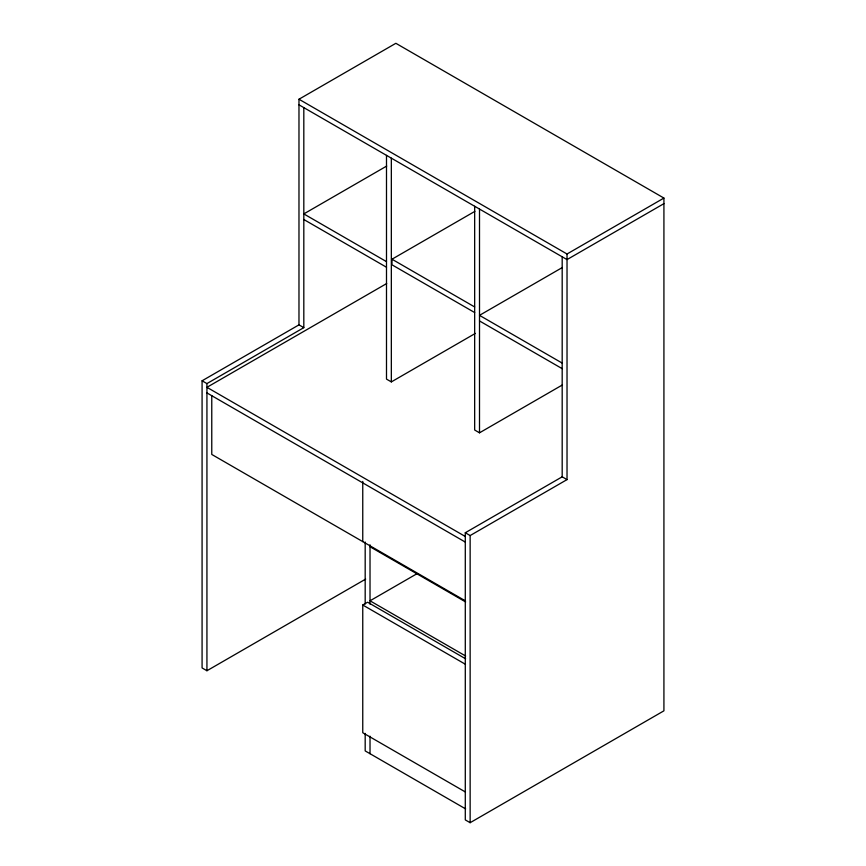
<?xml version="1.0" encoding="UTF-8"?>
<svg xmlns="http://www.w3.org/2000/svg" width="866" height="866" viewBox="0 0 866 866"><rect width="100%" height="100%" fill="white"/><g stroke="black" fill="none" stroke-linecap="round" stroke-linejoin="round"><path stroke-width="1.3" d="M298.976 99.233L395.859 43.3L663.919 198.065L663.919 710.824L470.141 822.7L465.291 819.907L465.291 532.752L562.186 476.82L567.024 479.612L567.024 253.998L298.976 99.233L298.976 324.858L202.081 380.791L202.081 667.935L206.931 670.739L365.69 579.083M386.701 166.055L303.814 213.913L386.496 261.64M474.665 312.55L391.984 264.812L391.984 259.215L474.86 211.369M202.081 380.791L206.931 383.584L303.814 327.651L303.814 107.633M386.701 283.528L206.931 387.319L465.291 536.487M567.024 253.998L663.919 198.065M663.919 203.651L567.024 259.594L298.976 104.829M562.38 267.497L479.504 315.343L562.186 363.081M386.496 155.36L386.496 379.113L391.335 381.906L475.38 333.388M474.665 206.26L474.665 430.012L479.504 432.816L562.38 384.959M465.291 532.752L470.141 535.556L567.024 479.612M465.475 792.033L362.757 732.733L362.757 605.009L367.606 602.216L465.648 658.82M416.633 573.909L370.02 600.809L465.659 656.027M391.984 259.215L474.665 306.954M303.814 219.509L386.496 267.237M479.504 320.94L562.186 368.667M298.976 324.858L303.814 327.651M206.931 392.915L465.291 542.073M465.475 600.917L211.769 454.444L211.769 395.589M370.02 546.738L465.659 601.957M362.757 605.009L465.475 664.309M465.659 808.92L365.181 750.909L365.181 733.394M562.186 256.791L562.186 476.82M479.504 209.063L479.504 432.816M470.141 535.556L470.141 822.7M391.335 158.153L391.335 381.906M370.02 544.822L370.02 604.165M370.02 736.187L370.02 753.712M365.181 542.019L365.181 604.013M362.757 481.42L362.757 541.607M206.931 383.584L206.931 670.739"/></g></svg>
